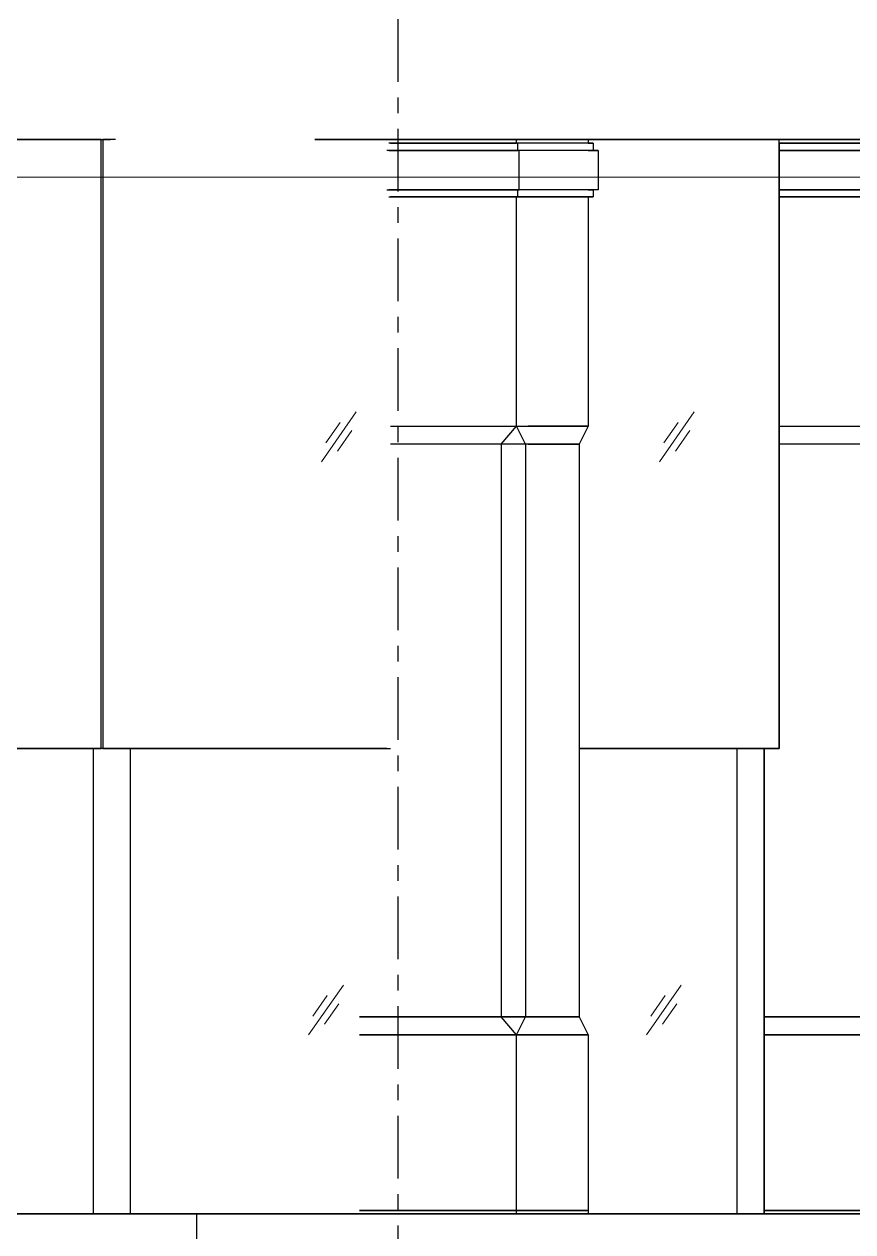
# Model space of a CAD drawing. Header units: millimetres. Extents: x 3774 to 718460, y -768339 to 192544.
# Drawn here: x 510486 to 512802, y -731162 to -727789 of the extents above; entities that cross this region are included whole.
import ezdxf
from ezdxf.enums import TextEntityAlignment as Align
from ezdxf.xclip import XClip

# ---------------------------------------------------------------- set-up
doc = ezdxf.new("R2010")
doc.units = ezdxf.units.MM
doc.header["$XCLIPFRAME"] = 0
doc.linetypes.add('TA_GL_000.70000', pattern=[1.925, 0.7, -0.175, 0.175, -0.175, 0.7])
doc.linetypes.add('XKITLINE00', pattern=[0])
for name, color, linetype in [('000 - 0_HIDE_OBJ_FRAMING_DEF_SUB_1', 7, 'Continuous'), ('000 - 0_SYM_DWG_GRID-BUBBLE_MAIN_COLOR_1', 7, 'Continuous'), ('000 - 0_SYM_DWG_GRIDLINE_MAIN_COLOR_251', 7, 'Continuous')]:
    doc.layers.add(name, color=color, linetype=linetype)
doc.layers.add('Part', color=7, linetype='Continuous', lineweight=0)
doc.styles.add('ARIAL', font='arial.ttf')
doc.styles.add('TA', font='', dxfattribs={"height": 4.5})
doc.styles.get('TA').set_extended_font_data('Cordia New')

# ---------------------------------------------------------------- blocks, each defined once
blk = doc.blocks.new('*U7980')
at = {"layer": '000 - 0_SYM_DWG_GRIDLINE_MAIN_COLOR_251', "color": 7, "linetype": 'ByBlock', "ltscale": 5}
blk.add_line((34.8, 0), (-343.8, 0), dxfattribs=at)
at = {"color": 7, "style": 'TA', "flags": 1}
blk.add_attdef('LOCATION', (6, -6), '', height=4.5, rotation=270, dxfattribs=at)
at = {"layer": '000 - 0_SYM_DWG_GRID-BUBBLE_MAIN_COLOR_1', "color": 7, "style": 'ARIAL'}
blk.add_attdef('GRID-HEAD', text='', height=4, rotation=90, dxfattribs=at).set_placement((52.8, 0), align=Align.MIDDLE_CENTER)
blk = doc.blocks.new('W-1-PP19-SE-ENT3_20260407-142914_PP19_ENT3_ELE4_DIMS_2')
at = {"layer": '000 - 0_SYM_DWG_GRIDLINE_MAIN_COLOR_251', "color": 7, "linetype": 'TA_GL_000.70000', "xscale": 50.00000000000007, "yscale": 50.00000000000007, "zscale": 50.00000000000007, "rotation": 270}
blk.add_blockref('*U7980', (0, 102450), dxfattribs=at)
blk = doc.blocks.new('*A20416372')
at = {"layer": 'Part', "color": 7, "linetype": 'XKITLINE00', "lineweight": 0}
blk.add_line((2529.844987, -130.739902), (2578.636987, -130.739902), dxfattribs=at)
blk = doc.blocks.new('W-1-PP19-SE-ENT3_20260407-143459_PP19_ENT3_SE_ELE4')
at = {"color": 7, "lineweight": 0, "xscale": 125, "yscale": 125, "zscale": 125}
blk.add_blockref('*A20416372', (-320145.950375, 121992.48775), dxfattribs=at)
blk = doc.blocks.new('System Panel - Entrance Glazed 12mm-11964253-2350-01 ENTRANCE 3 ELEVATION 4')
at = {"layer": '000 - 0_HIDE_OBJ_FRAMING_DEF_SUB_1', "color": 7}
for p, q in [((-11990, 105537.5), (-11990, 103850)), ((-11990, 103850), (-12002, 103850))]:
    blk.add_line(p, q, dxfattribs=at)
blk = doc.blocks.new('System Panel - Entrance Glazed 12mm-11964371-2350-01 ENTRANCE 3 ELEVATION 4')
at = {"layer": '000 - 0_HIDE_OBJ_FRAMING_DEF_SUB_1', "color": 7}
for p, q in [((-13890.3, 105550), (-13858.3, 105550)), ((-13890.3, 105550), (-13879.9, 105550)), ((-13844.4, 105550), (-13879.9, 105550)), ((-13879.9, 105550), (-13879.9, 103850)), ((-13038.9, 105550), (-13287.8, 105550)), ((-13287.8, 105550), (-13049.3, 105550)), ((-13086.8, 103850), (-13890.3, 103850)), ((-13879.9, 103850), (-13890.3, 103850)), ((-13879.9, 103850), (-13076.4, 103850))]:
    blk.add_line(p, q, dxfattribs=at)
blk = doc.blocks.new('System Panel - Entrance Glazed 12mm-V133-2350-01 ENTRANCE 3 ELEVATION 4')
at = {"layer": '000 - 0_HIDE_OBJ_FRAMING_DEF_SUB_1', "color": 7}
for p, q in [((-11990.8, 105550), (-12691.3, 105550)), ((-12691.3, 105550), (-12001.2, 105550)), ((-12001.2, 105550), (-11990.8, 105550)), ((-11990.8, 103850), (-11990.8, 105550)), ((-12548.9, 103850), (-11990.8, 103850)), ((-12001.2, 103850), (-12548.9, 103850)), ((-12001.2, 103850), (-11990.8, 103850))]:
    blk.add_line(p, q, dxfattribs=at)
blk = doc.blocks.new('System Panel - Entrance Glazed 12mm-11964251-2350-01 ENTRANCE 3 ELEVATION 4')
at = {"layer": '000 - 0_HIDE_OBJ_FRAMING_DEF_SUB_1', "color": 7}
blk.add_line((-12002, 105550), (-11990, 105550), dxfattribs=at)
blk = doc.blocks.new('DPA_Rectangular Tuscan Column - Rectangular Tuscan Column-11934986-2350-01 ENTRANCE 3 ELEVATION 4')
at = {"layer": '000 - 0_HIDE_OBJ_FRAMING_DEF_SUB_1', "color": 7}
for p, q in [((-11583, 105550), (-11583, 105540)), ((-11583, 105540), (-11583, 105550)), ((-11573, 105540), (-11583, 105540)), ((-11583, 105540), (-11573, 105540)), ((-11573, 105520), (-11573, 105540)), ((-11573, 105540), (-11573, 105520)), ((-11573, 105520), (-11583, 105520)), ((-11583, 105520), (-11573, 105520)), ((-11563, 105520), (-11583, 105520)), ((-11583, 105520), (-11563, 105520)), ((-11563, 105410), (-11563, 105520)), ((-11563, 105520), (-11563, 105410)), ((-11563, 105410), (-11583, 105410)), ((-11583, 105410), (-11563, 105410)), ((-11573, 105410), (-11583, 105410)), ((-11583, 105410), (-11573, 105410)), ((-11573, 105390), (-11573, 105410)), ((-11573, 105410), (-11573, 105390)), ((-11583, 105390), (-11583, 104750)), ((-11583, 104750), (-11583, 105390)), ((-11573, 105390), (-11583, 105390)), ((-11583, 105390), (-11573, 105390)), ((-11733, 104750), (-11583, 104750)), ((-11583, 104750), (-11733, 104750)), ((-11583, 104750), (-11733, 104750)), ((-11733, 104750), (-11583, 104750)), ((-11633, 104700), (-11583, 104750)), ((-11633, 104700), (-11583, 104750)), ((-11583, 104750), (-11583, 104700)), ((-11583, 104700), (-11583, 104750)), ((-11733, 104700), (-11633, 104700)), ((-11633, 104700), (-11733, 104700)), ((-11733, 104700), (-11633, 104700)), ((-11633, 104700), (-11733, 104700)), ((-11633, 104700), (-11633, 103100)), ((-11633, 103100), (-11633, 104700)), ((-11583, 104700), (-11633, 104700)), ((-11633, 104700), (-11583, 104700)), ((-11633, 104700), (-11583, 104700)), ((-11583, 104700), (-11633, 104700)), ((-11583, 104700), (-11583, 103100)), ((-11583, 104700), (-11583, 103100)), ((-11633, 103100), (-11733, 103100)), ((-11733, 103100), (-11633, 103100)), ((-11633, 103100), (-11733, 103100)), ((-11733, 103100), (-11633, 103100)), ((-11633, 103100), (-11583, 103100)), ((-11583, 103100), (-11633, 103100)), ((-11583, 103100), (-11633, 103100)), ((-11583, 103050), (-11633, 103100)), ((-11583, 103050), (-11633, 103100)), ((-11633, 103100), (-11583, 103100)), ((-11583, 103100), (-11583, 103050)), ((-11583, 103050), (-11583, 103100)), ((-11583, 103050), (-11733, 103050)), ((-11733, 103050), (-11583, 103050)), ((-11733, 103050), (-11583, 103050)), ((-11583, 103050), (-11733, 103050)), ((-11583, 103050), (-11583, 102560)), ((-11583, 102560), (-11583, 103050)), ((-11583, 102560), (-11733, 102560)), ((-11733, 102560), (-11583, 102560)), ((-11583, 102560), (-11733, 102560)), ((-11733, 102560), (-11583, 102560)), ((-11583, 102560), (-11583, 102550)), ((-11583, 102550), (-11583, 102560)), ((-12133, 102550), (-12183, 102550)), ((-12183, 102550), (-12133, 102550)), ((-11583, 102550), (-11733, 102550)), ((-11733, 102550), (-11583, 102550))]:
    blk.add_line(p, q, dxfattribs=at)
blk = doc.blocks.new('DPA_Rectangular Tuscan Column - Rectangular Tuscan Column-V145-2350-01 ENTRANCE 3 ELEVATION 4')
at = {"layer": '000 - 0_HIDE_OBJ_FRAMING_DEF_SUB_1', "color": 7}
for p, q in [((-12133, 105550), (-12183, 105550)), ((-12183, 105550), (-11583, 105550)), ((-11733, 105550), (-12133, 105550)), ((-11990, 105540), (-11583, 105540)), ((-11573, 105540), (-11990, 105540)), ((-11583, 105550), (-11733, 105550)), ((-11583, 105550), (-11583, 105540)), ((-11583, 105540), (-11583, 105550)), ((-11583, 105540), (-11573, 105540)), ((-11573, 105520), (-11573, 105540)), ((-11573, 105540), (-11573, 105520)), ((-11990, 105520), (-11573, 105520)), ((-11563, 105520), (-11990, 105520)), ((-11573, 105520), (-11583, 105520)), ((-11583, 105520), (-11563, 105520)), ((-11563, 105410), (-11563, 105520)), ((-11563, 105520), (-11563, 105410)), ((-11990, 105410), (-11563, 105410)), ((-11573, 105410), (-11990, 105410)), ((-11563, 105410), (-11583, 105410)), ((-11583, 105410), (-11573, 105410)), ((-11573, 105390), (-11573, 105410)), ((-11573, 105410), (-11573, 105390)), ((-11990, 105390), (-11573, 105390)), ((-11583, 105390), (-11990, 105390)), ((-11583, 105390), (-11583, 104750)), ((-11583, 104750), (-11583, 105390)), ((-11573, 105390), (-11583, 105390)), ((-11990, 104750), (-11583, 104750)), ((-11990, 104750), (-11733, 104750)), ((-11990, 104750), (-11583, 104750)), ((-11583, 104750), (-11733, 104750)), ((-11583, 104750), (-11733, 104750)), ((-11633, 104700), (-11583, 104750)), ((-11633, 104700), (-11583, 104750)), ((-11583, 104750), (-11583, 104700)), ((-11583, 104700), (-11583, 104750)), ((-11633, 104700), (-11990, 104700)), ((-11633, 104700), (-11990, 104700)), ((-11733, 104700), (-11633, 104700)), ((-11733, 104700), (-11633, 104700)), ((-11633, 104700), (-11633, 103100)), ((-11633, 103100), (-11633, 104700)), ((-11583, 104700), (-11633, 104700)), ((-11633, 104700), (-11583, 104700)), ((-11633, 104700), (-11583, 104700)), ((-11583, 104700), (-11633, 104700)), ((-11583, 104700), (-11583, 103100)), ((-11583, 104700), (-11583, 103100)), ((-11633, 103100), (-12032.5, 103100)), ((-12032.5, 103100), (-11633, 103100)), ((-11733, 103100), (-11633, 103100)), ((-11633, 103100), (-11733, 103100)), ((-11633, 103100), (-11583, 103100)), ((-11583, 103100), (-11633, 103100)), ((-11583, 103100), (-11633, 103100)), ((-11583, 103050), (-11633, 103100)), ((-11583, 103050), (-11633, 103100)), ((-11633, 103100), (-11583, 103100)), ((-11583, 103100), (-11583, 103050)), ((-11583, 103050), (-11583, 103100)), ((-12032.5, 103050), (-11583, 103050)), ((-11583, 103050), (-12032.5, 103050)), ((-11583, 103050), (-11733, 103050)), ((-11733, 103050), (-11583, 103050)), ((-11583, 103050), (-11583, 102560)), ((-11583, 102560), (-11583, 103050)), ((-12032.5, 102560), (-11583, 102560)), ((-11583, 102560), (-12032.5, 102560)), ((-11583, 102560), (-11733, 102560)), ((-11733, 102560), (-11583, 102560)), ((-11583, 102560), (-11583, 102550)), ((-11583, 102550), (-11583, 102560)), ((-11583, 102550), (-12183, 102550)), ((-12183, 102550), (-12133, 102550)), ((-11733, 102550), (-11583, 102550))]:
    blk.add_line(p, q, dxfattribs=at)
blk = doc.blocks.new('DPA_Rectangular Tuscan Column - Rectangular Tuscan Column-V147-2350-01 ENTRANCE 3 ELEVATION 4')
at = {"layer": '000 - 0_HIDE_OBJ_FRAMING_DEF_SUB_1', "color": 7}
for p, q in [((-13162.7, 105550), (-13243.5, 105550)), ((-13243.5, 105550), (-12723.9, 105550)), ((-12816.3, 105550), (-13162.7, 105550)), ((-12720.2, 105540), (-13081.4, 105540)), ((-13076.4, 105540), (-12723.9, 105540)), ((-12691.3, 105550), (-12816.3, 105550)), ((-12723.9, 105550), (-12523.9, 105550)), ((-12723.9, 105540), (-12723.9, 105550)), ((-12523.9, 105540), (-12723.9, 105540)), ((-12720.2, 105520), (-12720.2, 105540)), ((-12510.2, 105540), (-12720.2, 105540)), ((-12523.9, 105550), (-12691.3, 105550)), ((-12523.9, 105550), (-12523.9, 105540)), ((-12523.9, 105540), (-12510.2, 105540)), ((-12510.2, 105540), (-12510.2, 105520)), ((-12716.5, 105520), (-13086.4, 105520)), ((-13081.4, 105520), (-12720.2, 105520)), ((-12510.2, 105520), (-12720.2, 105520)), ((-12716.5, 105410), (-12716.5, 105520)), ((-12496.5, 105520), (-12716.5, 105520)), ((-12510.2, 105520), (-12523.9, 105520)), ((-12523.9, 105520), (-12496.5, 105520)), ((-12496.5, 105520), (-12496.5, 105410)), ((-13086.4, 105410), (-12716.5, 105410)), ((-12720.2, 105410), (-13081.4, 105410)), ((-12720.2, 105390), (-12720.2, 105410)), ((-12510.2, 105410), (-12720.2, 105410)), ((-12496.5, 105410), (-12716.5, 105410)), ((-12496.5, 105410), (-12523.9, 105410)), ((-12523.9, 105410), (-12510.2, 105410)), ((-12510.2, 105410), (-12510.2, 105390)), ((-13081.4, 105390), (-12720.2, 105390)), ((-12723.9, 105390), (-13076.4, 105390)), ((-12723.9, 104750), (-12723.9, 105390)), ((-12523.9, 105390), (-12723.9, 105390)), ((-12720.2, 105390), (-12510.2, 105390)), ((-12523.9, 105390), (-12523.9, 104750)), ((-12510.2, 105390), (-12523.9, 105390)), ((-13076.4, 104750), (-12723.9, 104750)), ((-13076.4, 104750), (-12723.9, 104750)), ((-13038.9, 104750), (-12816.3, 104750)), ((-12816.3, 104750), (-12691.3, 104750)), ((-12767.2, 104700), (-12723.9, 104750)), ((-12723.9, 104750), (-12523.9, 104750)), ((-12723.9, 104750), (-12523.9, 104750)), ((-12698.9, 104700), (-12723.9, 104750)), ((-12523.9, 104750), (-12691.3, 104750)), ((-12523.9, 104750), (-12691.3, 104750)), ((-12523.9, 104750), (-12548.9, 104700)), ((-12767.2, 104700), (-13076.4, 104700)), ((-12767.2, 104700), (-13076.4, 104700)), ((-12767.2, 104700), (-12767.2, 103100)), ((-12698.9, 104700), (-12767.2, 104700)), ((-12698.9, 104700), (-12767.2, 104700)), ((-12698.9, 104700), (-12698.9, 103100)), ((-12548.9, 104700), (-12698.9, 104700)), ((-12548.9, 104700), (-12698.9, 104700)), ((-12691.3, 104700), (-12567.2, 104700)), ((-12691.3, 104700), (-12567.2, 104700)), ((-12567.2, 104700), (-12548.9, 104700)), ((-12567.2, 104700), (-12548.9, 104700)), ((-12548.9, 104700), (-12548.9, 103100)), ((-12767.2, 103100), (-13163, 103100)), ((-13163, 103100), (-12767.2, 103100)), ((-12698.9, 103100), (-12767.2, 103100)), ((-12723.9, 103050), (-12767.2, 103100)), ((-12767.2, 103100), (-12698.9, 103100)), ((-12723.9, 103050), (-12698.9, 103100)), ((-12548.9, 103100), (-12698.9, 103100)), ((-12698.9, 103100), (-12548.9, 103100)), ((-12691.3, 103100), (-12567.2, 103100)), ((-12567.2, 103100), (-12691.3, 103100)), ((-12567.2, 103100), (-12548.9, 103100)), ((-12548.9, 103100), (-12567.2, 103100)), ((-12548.9, 103100), (-12523.9, 103050)), ((-13163, 103050), (-12723.9, 103050)), ((-12723.9, 103050), (-13163, 103050)), ((-12723.9, 103050), (-12523.9, 103050)), ((-12723.9, 102560), (-12723.9, 103050)), ((-12523.9, 103050), (-12723.9, 103050)), ((-12523.9, 103050), (-12691.3, 103050)), ((-12691.3, 103050), (-12523.9, 103050)), ((-12523.9, 103050), (-12523.9, 102560)), ((-13163, 102560), (-12723.9, 102560)), ((-12723.9, 102560), (-13163, 102560)), ((-12723.9, 102560), (-12523.9, 102560)), ((-12723.9, 102550), (-12723.9, 102560)), ((-12523.9, 102560), (-12723.9, 102560)), ((-12523.9, 102560), (-12691.3, 102560)), ((-12691.3, 102560), (-12523.9, 102560)), ((-12523.9, 102560), (-12523.9, 102550)), ((-12723.9, 102550), (-13243.5, 102550)), ((-13243.5, 102550), (-13162.7, 102550)), ((-12523.9, 102550), (-12723.9, 102550)), ((-12691.3, 102550), (-12523.9, 102550))]:
    blk.add_line(p, q, dxfattribs=at)
blk = doc.blocks.new('System Panel - Entrance Glazed 12mm-11964395-2350-01 ENTRANCE 3 ELEVATION 4')
at = {"layer": '000 - 0_HIDE_OBJ_FRAMING_DEF_SUB_1', "color": 7}
for p, q in [((-12092, 102550), (-12104, 102550)), ((-12104, 102550), (-12092, 102550))]:
    blk.add_line(p, q, dxfattribs=at)
blk = doc.blocks.new('System Panel - Entrance Glazed 12mm-11964248-2350-01 ENTRANCE 3 ELEVATION 4')
at = {"layer": '000 - 0_HIDE_OBJ_FRAMING_DEF_SUB_1', "color": 7}
blk.add_line((-12092, 102550), (-12104, 102550), dxfattribs=at)
blk = doc.blocks.new('System Panel - Entrance Glazed 12mm-11964375-2350-01 ENTRANCE 3 ELEVATION 4')
at = {"layer": '000 - 0_HIDE_OBJ_FRAMING_DEF_SUB_1', "color": 7}
for p, q in [((-13885.1, 105550), (-15627.5, 105550)), ((-15627.5, 105550), (-15627.5, 103850)), ((-15627.5, 103850), (-15627.5, 105550)), ((-15627.5, 105550), (-13885.1, 105550)), ((-13885.1, 103850), (-13885.1, 105550)), ((-15627.5, 103850), (-13885.1, 103850)), ((-13885.1, 103850), (-15627.5, 103850))]:
    blk.add_line(p, q, dxfattribs=at)
blk = doc.blocks.new('System Panel - Entrance Glazed 12mm-11964408-2350-01 ENTRANCE 3 ELEVATION 4')
at = {"layer": '000 - 0_HIDE_OBJ_FRAMING_DEF_SUB_1', "color": 7}
for p, q in [((-15604.8, 103850), (-15604.8, 102550)), ((-15604.8, 102550), (-15604.8, 103850)), ((-15604.8, 102550), (-13941.7, 102550)), ((-13941.7, 102550), (-15604.8, 102550))]:
    blk.add_line(p, q, dxfattribs=at)
blk = doc.blocks.new('System Panel - Entrance Glazed 12mm-11964400-2350-01 ENTRANCE 3 ELEVATION 4')
at = {"layer": '000 - 0_HIDE_OBJ_FRAMING_DEF_SUB_1', "color": 7}
for p, q in [((-13135.9, 102550), (-13946.9, 102550)), ((-13936.5, 102550), (-13946.9, 102550)), ((-13936.5, 102550), (-13125.5, 102550))]:
    blk.add_line(p, q, dxfattribs=at)
blk = doc.blocks.new('System Panel - Entrance Glazed 12mm-V148-2350-01 ENTRANCE 3 ELEVATION 4')
at = {"layer": '000 - 0_HIDE_OBJ_FRAMING_DEF_SUB_1', "color": 7}
for p, q in [((-12691.3, 102550), (-12092.8, 102550)), ((-12103.2, 102550), (-12691.3, 102550)), ((-12103.2, 102550), (-12092.8, 102550))]:
    blk.add_line(p, q, dxfattribs=at)
blk = doc.blocks.new('Columns 1 - Columns 1-11975805-2350-01 ENTRANCE 3 ELEVATION 4')
at = {"layer": '000 - 0_HIDE_OBJ_FRAMING_DEF_SUB_1', "color": 7}
for p, q in [((-13906.2, 102550), (-13906.2, 103850)), ((-13803.3, 103850), (-13803.3, 102550)), ((-12107.5, 102550), (-12107.5, 103850)), ((-12032.5, 103850), (-12032.5, 102550)), ((-12032.5, 102550), (-12032.5, 103850)), ((-13906.2, 102550), (-14112, 102550)), ((-14112, 102550), (-13993, 102550)), ((-13993, 102550), (-13933.6, 102550)), ((-13933.6, 102550), (-13803.3, 102550)), ((-13803.3, 102550), (-13906.2, 102550)), ((-12107.5, 102550), (-12241.8, 102550)), ((-12241.8, 102550), (-12183, 102550)), ((-12183, 102550), (-12032.5, 102550)), ((-12032.5, 102550), (-12107.5, 102550))]:
    blk.add_line(p, q, dxfattribs=at)
blk = doc.blocks.new('A$C7d5df670')
at = {"layer": '000 - 0_HIDE_OBJ_FRAMING_DEF_SUB_1', "color": 7}
for p, q in [((6180, 4400), (6130, 4400)), ((6130, 4400), (6180, 4400)), ((6180, 4400), (6130, 4400)), ((6130, 4400), (6180, 4400)), ((480, 1400), (4695.2, 1400)), ((4319.9, 1400), (1130, 1400)), ((5150.3, 1400), (4319.9, 1400)), ((4630, 1400), (4711, 1400)), ((4711, 1400), (4630, 1400)), ((4630, 1400), (4711, 1400)), ((4711, 1400), (4630, 1400)), ((4630, 1400), (4711, 1400)), ((4711, 1400), (4630, 1400)), ((4695.2, 1400), (6780, 1400)), ((4695.2, 1300), (4695.2, 1400)), ((4749, 1400), (5150.3, 1400)), ((4780, 1400), (4749, 1400)), ((4749, 1400), (4780, 1400)), ((4780, 1400), (4749, 1400)), ((4749, 1400), (4780, 1400)), ((4780, 1400), (4749, 1400)), ((5621.7, 1400), (6011, 1400)), ((6130, 1400), (5621.7, 1400)), ((6011, 1400), (5980, 1400)), ((5980, 1400), (6011, 1400)), ((6011, 1400), (5980, 1400)), ((5980, 1400), (6011, 1400)), ((6011, 1400), (5980, 1400)), ((6049, 1400), (6130, 1400)), ((6180, 1400), (6049, 1400)), ((6049, 1400), (6180, 1400)), ((6180, 1400), (6049, 1400)), ((6049, 1400), (6180, 1400)), ((6180, 1400), (6049, 1400)), ((6130, 1400), (6180, 1400)), ((6180, 1400), (6130, 1400)), ((6180, 1400), (6130, 1400)), ((6130, 1400), (6180, 1400)), ((6180, 1400), (6130, 1400)), ((6130, 1400), (6180, 1400))]:
    blk.add_line(p, q, dxfattribs=at)
at = {"layer": '000 - 0_HIDE_OBJ_FRAMING_DEF_SUB_1', "color": 7, "lineweight": 9}
for p, q in [((5043.7, 3500.6), (5141.2, 3639.9)), ((5056, 3553), (5096.1, 3610.4)), ((5987.8, 3500.6), (6085.3, 3639.9)), ((6000, 3553), (6040.2, 3610.4)), ((5088.8, 3530.1), (5128.9, 3587.4)), ((6032.8, 3530.1), (6073, 3587.4)), ((5007.6, 1900), (5105.1, 2039.3)), ((5951.6, 1900), (6049.1, 2039.3)), ((5019.9, 1952.4), (5060, 2009.8)), ((5963.9, 1952.4), (6004.1, 2009.8)), ((5052.6, 1929.5), (5092.8, 1986.8)), ((5996.7, 1929.5), (6036.8, 1986.8))]:
    blk.add_line(p, q, dxfattribs=at)
at = {"layer": '000 - 0_HIDE_OBJ_FRAMING_DEF_SUB_1', "color": 7}
for name in ['System Panel - Entrance Glazed 12mm-11964375-2350-01 ENTRANCE 3 ELEVATION 4', 'System Panel - Entrance Glazed 12mm-11964371-2350-01 ENTRANCE 3 ELEVATION 4', 'DPA_Rectangular Tuscan Column - Rectangular Tuscan Column-V147-2350-01 ENTRANCE 3 ELEVATION 4', 'System Panel - Entrance Glazed 12mm-V133-2350-01 ENTRANCE 3 ELEVATION 4', 'DPA_Rectangular Tuscan Column - Rectangular Tuscan Column-11934986-2350-01 ENTRANCE 3 ELEVATION 4', 'DPA_Rectangular Tuscan Column - Rectangular Tuscan Column-11934986-2350-01 ENTRANCE 3 ELEVATION 4', 'DPA_Rectangular Tuscan Column - Rectangular Tuscan Column-11934986-2350-01 ENTRANCE 3 ELEVATION 4', 'DPA_Rectangular Tuscan Column - Rectangular Tuscan Column-V145-2350-01 ENTRANCE 3 ELEVATION 4', 'System Panel - Entrance Glazed 12mm-11964251-2350-01 ENTRANCE 3 ELEVATION 4', 'System Panel - Entrance Glazed 12mm-11964253-2350-01 ENTRANCE 3 ELEVATION 4', 'Columns 1 - Columns 1-11975805-2350-01 ENTRANCE 3 ELEVATION 4', 'System Panel - Entrance Glazed 12mm-11964408-2350-01 ENTRANCE 3 ELEVATION 4', 'System Panel - Entrance Glazed 12mm-11964400-2350-01 ENTRANCE 3 ELEVATION 4', 'System Panel - Entrance Glazed 12mm-V148-2350-01 ENTRANCE 3 ELEVATION 4', 'System Panel - Entrance Glazed 12mm-11964395-2350-01 ENTRANCE 3 ELEVATION 4', 'System Panel - Entrance Glazed 12mm-11964248-2350-01 ENTRANCE 3 ELEVATION 4']:
    blk.add_blockref(name, (18313, -101150), dxfattribs=at)

msp = doc.modelspace()

# ---------------------------------------------------------------- block references
at = {"color": 7}
ref = msp.add_blockref('W-1-PP19-SE-ENT3_20260407-142914_PP19_ENT3_ELE4_DIMS_2', (511531.288, -833866.64), dxfattribs=at)
XClip(ref).set_block_clipping_path([(-11304.0968506876, 98755.1221213046), (6699.1176849194, 115887.2401709807)])
for name, p in [('W-1-PP19-SE-ENT3_20260407-143459_PP19_ENT3_SE_ELE4', (511531.288, -833866.64)), ('A$C7d5df670', (506273.101, -732511.64))]:
    msp.add_blockref(name, p, dxfattribs=at)

doc.saveas('drawing.dxf')
